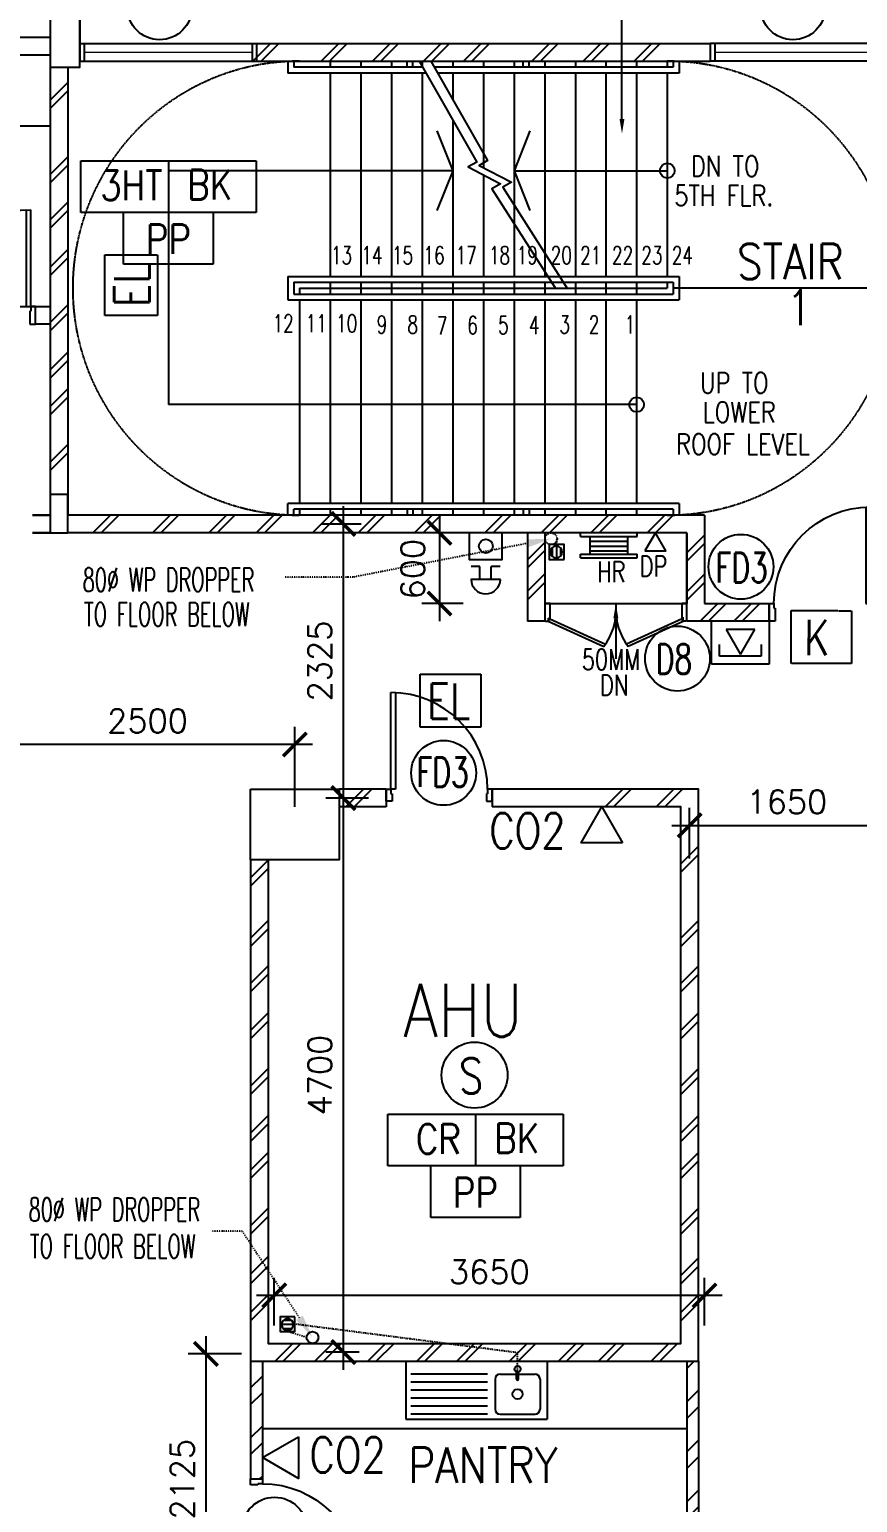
# Model space of a CAD drawing. Extents: x 2332957 to 2465864, y -1012926 to -914299.
# Drawn here: x 2358031 to 2365058, y -950487 to -937993 of the extents above; entities that cross this region are included whole.
import ezdxf
from ezdxf.enums import TextEntityAlignment as Align

# ---------------------------------------------------------------- set-up
doc = ezdxf.new("R2010")
doc.units = 0
doc.header["$LTSCALE"] = 15
doc.header["$MEASUREMENT"] = 0
doc.header["$PDMODE"] = 34
for name, pattern in [('DASHDOT', [1, 0.5, -0.25, 0, -0.25]), ('DIVIDE', [1.25, 0.5, -0.25, 0, -0.25, 0, -0.25]), ('HIDDEN', [0.375, 0.25, -0.125])]:
    doc.linetypes.add(name, pattern=pattern)
doc.layers.get('0').update_dxf_attribs({"linetype": 'CONTINUOUS'})
doc.layers.get('DEFPOINTS').update_dxf_attribs({"linetype": 'CONTINUOUS'})
for name, color, linetype in [('-EL & K', 10, 'CONTINUOUS'), ('-FF', 240, 'CONTINUOUS'), ('-SPR TEXT', 2, 'CONTINUOUS'), ('BTH-FX', 5, 'CONTINUOUS'), ('COL', 3, 'CONTINUOUS'), ('DIM', 7, 'CONTINUOUS'), ('DOOR', 5, 'CONTINUOUS'), ('DR', 7, 'CONTINUOUS'), ('DR-T', 7, 'CONTINUOUS'), ('FIT', 5, 'CONTINUOUS'), ('H', 1, 'CONTINUOUS'), ('hatch', 7, 'CONTINUOUS'), ('LEG-T', 7, 'CONTINUOUS'), ('LINE', 7, 'CONTINUOUS'), ('partition', 7, 'CONTINUOUS'), ('PIPE', 5, 'DIVIDE'), ('stair', 7, 'CONTINUOUS'), ('T25', 7, 'CONTINUOUS'), ('T50', 4, 'CONTINUOUS'), ('TEX', 2, 'CONTINUOUS'), ('WALL', 2, 'CONTINUOUS'), ('WIN', 5, 'CONTINUOUS'), ('WIN-T', 7, 'CONTINUOUS'), ('WP', 50, 'DIVIDE')]:
    doc.layers.add(name, color=color, linetype=linetype)
doc.styles.add('125', font='romans.shx', dxfattribs={"width": 0.9, "height": 225})
doc.styles.add('E', font='ROMANS.SHX', dxfattribs={"width": 0.9})
doc.styles.add('ROMANS', font='romans')
doc.styles.get("Standard").update_dxf_attribs({"font": 'ROMANS.SHX'})
doc.dimstyles.new('STANDARD$0', dxfattribs={"dimscale": 0, "dimtxt": 8, "dimasz": 6, "dimexe": 1, "dimexo": 1, "dimgap": 3, "dimtad": 1, "dimdec": 0, "dimlfac": -1, "dimrnd": 1, "dimzin": 0, "dimdsep": 46, "dimtxsty": 'Standard', "dimcen": 0, "dimclrd": 5, "dimclre": 250, "dimadec": 0, "dimazin": 0, "dimtfac": 1, "dimtdec": 4, "dimtofl": 0, "dimtmove": 0, "dimatfit": 3, "dimfxl": 1, "dimtolj": 1, "dimtzin": 0, "dimarcsym": 0})

# ---------------------------------------------------------------- blocks, each defined once
blk = doc.blocks.new('_ARCHTICK')
at = {"color": 0, "linetype": 'ByBlock', "const_width": 0.15}
blk.add_lwpolyline([(-0.5, -0.5), (0.5, 0.5)], dxfattribs=at)
blk = doc.blocks.new('*D20')
at = {"layer": 'DEFPOINTS', "color": 0, "transparency": 16777216}
for p in [(1648688, -783985), (1649092, -783985), (1648688, -787985)]:
    blk.add_point(p, dxfattribs=at)
at = {"layer": 'DIM', "color": 7, "lineweight": -2, "transparency": 16777216}
for p, q in [((1649092, -788085), (1649092, -783885)), ((1648788, -783985), (1649192, -783985)), ((1648788, -787985), (1649192, -787985))]:
    blk.add_line(p, q, dxfattribs=at)
at = {"layer": 'DIM', "color": 7, "lineweight": -2, "transparency": 16777216, "xscale": 200, "yscale": 200, "zscale": 200}
for p, rotation in [((1649092, -783985), 90), ((1649092, -787985), 270)]:
    blk.add_blockref('_ARCHTICK', p, dxfattribs=dict(at, rotation=rotation))
at = {"layer": 'DIM', "color": 7, "transparency": 16777216, "insert": (1648892, -785985), "char_height": 200, "attachment_point": 5, "rotation": 90, "style": 'ROMANS'}
blk.add_mtext('\\A1;4000', dxfattribs=at)
blk = doc.blocks.new('*D21')
at = {"layer": 'DEFPOINTS', "color": 0, "transparency": 16777216}
for p in [(1648238, -785985), (1648642, -785985), (1648238, -787910)]:
    blk.add_point(p, dxfattribs=at)
at = {"layer": 'DIM', "color": 7, "lineweight": -2, "transparency": 16777216}
for p, q in [((1648642, -788010), (1648642, -785885)), ((1648338, -785985), (1648742, -785985)), ((1648338, -787910), (1648742, -787910))]:
    blk.add_line(p, q, dxfattribs=at)
at = {"layer": 'DIM', "color": 7, "lineweight": -2, "transparency": 16777216, "xscale": 200, "yscale": 200, "zscale": 200}
for p, rotation in [((1648642, -785985), 90), ((1648642, -787910), 270)]:
    blk.add_blockref('_ARCHTICK', p, dxfattribs=dict(at, rotation=rotation))
at = {"layer": 'DIM', "color": 7, "transparency": 16777216, "insert": (1648442, -786948), "char_height": 200, "attachment_point": 5, "rotation": 90, "style": 'ROMANS'}
blk.add_mtext('\\A1;1925', dxfattribs=at)
blk = doc.blocks.new('*D22')
at = {"layer": 'DEFPOINTS', "color": 0, "transparency": 16777216}
for p in [(1648238, -784060), (1648238, -785985), (1648642, -785985)]:
    blk.add_point(p, dxfattribs=at)
at = {"layer": 'DIM', "color": 7, "lineweight": -2, "transparency": 16777216}
for p, q in [((1648642, -783960), (1648642, -786085)), ((1648338, -784060), (1648742, -784060)), ((1648338, -785985), (1648742, -785985))]:
    blk.add_line(p, q, dxfattribs=at)
at = {"layer": 'DIM', "color": 7, "lineweight": -2, "transparency": 16777216, "xscale": 200, "yscale": 200, "zscale": 200}
for p, rotation in [((1648642, -784060), 90), ((1648642, -785985), 270)]:
    blk.add_blockref('_ARCHTICK', p, dxfattribs=dict(at, rotation=rotation))
at = {"layer": 'DIM', "color": 7, "transparency": 16777216, "insert": (1648442, -785023), "char_height": 200, "attachment_point": 5, "rotation": 90, "style": 'ROMANS'}
blk.add_mtext('\\A1;1925', dxfattribs=at)
blk = doc.blocks.new('*D23')
at = {"layer": 'DEFPOINTS', "color": 0, "transparency": 16777216}
for p in [(1646776, -783641), (1646526, -783910), (1646776, -783910)]:
    blk.add_point(p, dxfattribs=at)
at = {"layer": 'DIM', "color": 7, "lineweight": -2, "transparency": 16777216}
for p, q in [((1646426, -783641), (1646876, -783641)), ((1646526, -783810), (1646526, -783541)), ((1646776, -783810), (1646776, -783541))]:
    blk.add_line(p, q, dxfattribs=at)
at = {"layer": 'DIM', "color": 7, "lineweight": -2, "transparency": 16777216, "xscale": 200, "yscale": 200, "zscale": 200, "rotation": 180}
blk.add_blockref('_ARCHTICK', (1646526, -783641), dxfattribs=at)
at = {"layer": 'DIM', "color": 7, "lineweight": -2, "transparency": 16777216, "xscale": 200, "yscale": 200, "zscale": 200}
blk.add_blockref('_ARCHTICK', (1646776, -783641), dxfattribs=at)
at = {"layer": 'DIM', "color": 7, "transparency": 16777216, "insert": (1647059, -783291), "char_height": 200, "attachment_point": 5, "style": 'ROMANS'}
blk.add_mtext('\\A1;250', dxfattribs=at)
blk = doc.blocks.new('*D185')
at = {"layer": 'DEFPOINTS', "color": 0, "linetype": 'Continuous', "transparency": 16777216}
for p in [(2357783, -944058), (2357783, -944737), (2360283, -944737)]:
    blk.add_point(p, dxfattribs=at)
at = {"layer": 'DIM', "color": 7, "linetype": 'Continuous', "lineweight": -2, "transparency": 16777216}
for p, q in [((2357783, -944587), (2357783, -943908)), ((2360283, -944587), (2360283, -943908)), ((2360433, -944058), (2357633, -944058))]:
    blk.add_line(p, q, dxfattribs=at)
at = {"layer": 'DIM', "color": 7, "linetype": 'Continuous', "lineweight": -2, "transparency": 16777216, "xscale": 200, "yscale": 200, "zscale": 200, "rotation": 180}
blk.add_blockref('_ARCHTICK', (2357783, -944058), dxfattribs=at)
at = {"layer": 'DIM', "color": 7, "linetype": 'Continuous', "lineweight": -2, "transparency": 16777216, "xscale": 200, "yscale": 200, "zscale": 200}
blk.add_blockref('_ARCHTICK', (2360283, -944058), dxfattribs=at)
at = {"layer": 'DIM', "color": 7, "linetype": 'Continuous', "transparency": 16777216, "insert": (2359033, -943858), "char_height": 200, "attachment_point": 5, "style": 'ROMANS'}
blk.add_mtext('\\A1;2500', dxfattribs=at)
blk = doc.blocks.new('DR-900-B')
at = {"layer": 'DR'}
for p, q in [((0, 900), (-150, 900)), ((-150, 900), (-150, 860)), ((0, 850), (0, 900)), ((-150, 860), (-110, 860)), ((-110, 860), (-110, 850)), ((-110, 850), (0, 850)), ((-150, 40), (-970, 40)), ((-969, 80), (-150, 80)), ((-150, 80), (-150, 40)), ((-150, 40), (-110, 40)), ((-150, 0), (-150, 40)), ((0, 0), (-150, 0)), ((-110, 50), (0, 50)), ((-110, 40), (-110, 50)), ((0, 50), (0, 0))]:
    blk.add_line(p, q, dxfattribs=at)
blk.add_arc((-150, 40), 820, 90, 180, dxfattribs=at)
blk = doc.blocks.new('*D316')
at = {"layer": 'DEFPOINTS', "color": 0, "linetype": 'Continuous', "transparency": 16777216}
for p in [(2361861, -942262), (2361511, -942862), (2361861, -942862)]:
    blk.add_point(p, dxfattribs=at)
at = {"layer": 'hatch', "color": 7, "linetype": 'Continuous', "lineweight": -2, "transparency": 16777216}
for p, q in [((2361511, -942112), (2361511, -943012)), ((2361711, -942262), (2361361, -942262)), ((2361711, -942862), (2361361, -942862))]:
    blk.add_line(p, q, dxfattribs=at)
at = {"layer": 'hatch', "color": 7, "linetype": 'Continuous', "lineweight": -2, "transparency": 16777216, "xscale": 200, "yscale": 200, "zscale": 200}
for p, rotation in [((2361511, -942262), 90), ((2361511, -942862), 270)]:
    blk.add_blockref('_ARCHTICK', p, dxfattribs=dict(at, rotation=rotation))
at = {"layer": 'hatch', "color": 7, "linetype": 'Continuous', "transparency": 16777216, "insert": (2361284, -942571), "char_height": 200, "attachment_point": 5, "rotation": 90, "style": 'ROMANS'}
blk.add_mtext('\\A1;600', dxfattribs=at)
blk = doc.blocks.new('d900-1b1')
at = {"layer": 'DR'}
for p, q in [((40, 100), (40, 920)), ((80, 919), (80, 100)), ((0, 0), (0, 100)), ((0, 100), (40, 100)), ((50, 0), (0, 0)), ((80, 100), (40, 100)), ((40, 100), (40, 60)), ((40, 60), (50, 60)), ((50, 60), (50, 0)), ((860, 60), (850, 60)), ((850, 60), (850, 0)), ((850, 0), (900, 0)), ((860, 100), (860, 60)), ((900, 100), (860, 100)), ((900, 0), (900, 100))]:
    blk.add_line(p, q, dxfattribs=at)
blk.add_arc((40, 100), 820, 0, 90, dxfattribs=at)
blk = doc.blocks.new('SINK-SGL')
at = {"layer": 'BTH-FX', "color": 7}
for p, q in [((0, 493), (0, 0)), ((695, 382), (42, 382)), ((801, 382), (940, 382)), ((940, 340), (940, 401)), ((957, 340), (957, 401)), ((957, 382), (1097, 382)), ((1200, 493), (1200, 0)), ((695, 314), (42, 314)), ((758, 340), (758, 85)), ((1140, 340), (1140, 85)), ((695, 246), (42, 246)), ((695, 178), (42, 178)), ((0, 0), (1200, 0)), ((695, 110), (42, 110)), ((695, 42), (42, 42)), ((801, 42), (1097, 42))]:
    blk.add_line(p, q, dxfattribs=at)
for centre, radius in [((949, 425), 25.5), ((949, 213), 42.5)]:
    blk.add_circle(centre, radius, dxfattribs=at)
for centre, radius, start, end in [((801, 340), 42.5, 90, 180), ((1097, 340), 42.5, 0, 90), ((949, 340), 8.5, 180, 0), ((801, 85), 42.5, 180, 270), ((1097, 85), 42.5, 270, 0)]:
    blk.add_arc(centre, radius, start, end, dxfattribs=at)
blk = doc.blocks.new('*D199')
at = {"layer": 'DEFPOINTS', "color": 0, "linetype": 'Continuous', "transparency": 16777216}
for p in [(2365283, -944744), (2363633, -945175), (2365283, -945174)]:
    blk.add_point(p, dxfattribs=at)
at = {"layer": 'DIM', "color": 7, "linetype": 'Continuous', "lineweight": -2, "transparency": 16777216}
for p, q in [((2363633, -945025), (2363633, -944594)), ((2365283, -945024), (2365283, -944594)), ((2363483, -944744), (2365433, -944744))]:
    blk.add_line(p, q, dxfattribs=at)
at = {"layer": 'DIM', "color": 7, "linetype": 'Continuous', "lineweight": -2, "transparency": 16777216, "xscale": 200, "yscale": 200, "zscale": 200, "rotation": 180}
blk.add_blockref('_ARCHTICK', (2363633, -944744), dxfattribs=at)
at = {"layer": 'DIM', "color": 7, "linetype": 'Continuous', "lineweight": -2, "transparency": 16777216, "xscale": 200, "yscale": 200, "zscale": 200}
blk.add_blockref('_ARCHTICK', (2365283, -944744), dxfattribs=at)
at = {"layer": 'DIM', "color": 7, "linetype": 'Continuous', "transparency": 16777216, "insert": (2364458, -944544), "char_height": 200, "attachment_point": 5, "style": 'ROMANS'}
blk.add_mtext('\\A1;1650', dxfattribs=at)
blk = doc.blocks.new('*D200')
at = {"layer": 'DEFPOINTS', "color": 0, "linetype": 'Continuous', "transparency": 16777216}
for p in [(2360695, -944512), (2361058, -944512), (2360978, -949212)]:
    blk.add_point(p, dxfattribs=at)
at = {"layer": 'DIM', "color": 7, "linetype": 'Continuous', "lineweight": -2, "transparency": 16777216}
for p, q in [((2360695, -949362), (2360695, -944362)), ((2360908, -944512), (2360545, -944512)), ((2360828, -949212), (2360545, -949212))]:
    blk.add_line(p, q, dxfattribs=at)
at = {"layer": 'DIM', "color": 7, "linetype": 'Continuous', "lineweight": -2, "transparency": 16777216, "xscale": 200, "yscale": 200, "zscale": 200}
for p, rotation in [((2360695, -944512), 90), ((2360695, -949212), 270)]:
    blk.add_blockref('_ARCHTICK', p, dxfattribs=dict(at, rotation=rotation))
at = {"layer": 'DIM', "color": 7, "linetype": 'Continuous', "transparency": 16777216, "insert": (2360495, -946862), "char_height": 200, "attachment_point": 5, "rotation": 90, "style": 'ROMANS'}
blk.add_mtext('\\A1;4700', dxfattribs=at)
blk = doc.blocks.new('*D201')
at = {"layer": 'DEFPOINTS', "color": 0, "linetype": 'Continuous', "transparency": 16777216}
for p in [(2360108, -948731), (2360108, -949137), (2363758, -949137)]:
    blk.add_point(p, dxfattribs=at)
at = {"layer": 'DIM', "color": 7, "linetype": 'Continuous', "lineweight": -2, "transparency": 16777216}
for p, q in [((2360108, -948987), (2360108, -948581)), ((2363758, -948987), (2363758, -948581)), ((2363908, -948731), (2359958, -948731))]:
    blk.add_line(p, q, dxfattribs=at)
at = {"layer": 'DIM', "color": 7, "linetype": 'Continuous', "lineweight": -2, "transparency": 16777216, "xscale": 200, "yscale": 200, "zscale": 200, "rotation": 180}
blk.add_blockref('_ARCHTICK', (2360108, -948731), dxfattribs=at)
at = {"layer": 'DIM', "color": 7, "linetype": 'Continuous', "lineweight": -2, "transparency": 16777216, "xscale": 200, "yscale": 200, "zscale": 200}
blk.add_blockref('_ARCHTICK', (2363758, -948731), dxfattribs=at)
at = {"layer": 'DIM', "color": 7, "linetype": 'Continuous', "transparency": 16777216, "insert": (2361933, -948531), "char_height": 200, "attachment_point": 5, "style": 'ROMANS'}
blk.add_mtext('\\A1;3650', dxfattribs=at)
blk = doc.blocks.new('*D202')
at = {"layer": 'DEFPOINTS', "color": 0, "linetype": 'Continuous', "transparency": 16777216}
for p in [(2360355, -942187), (2360695, -942187), (2360908, -944512)]:
    blk.add_point(p, dxfattribs=at)
at = {"layer": 'DIM', "color": 7, "linetype": 'Continuous', "lineweight": -2, "transparency": 16777216}
for p, q in [((2360695, -944662), (2360695, -942037)), ((2360505, -942187), (2360845, -942187)), ((2360758, -944512), (2360545, -944512))]:
    blk.add_line(p, q, dxfattribs=at)
at = {"layer": 'DIM', "color": 7, "linetype": 'Continuous', "lineweight": -2, "transparency": 16777216, "xscale": 200, "yscale": 200, "zscale": 200}
for p, rotation in [((2360695, -942187), 90), ((2360695, -944512), 270)]:
    blk.add_blockref('_ARCHTICK', p, dxfattribs=dict(at, rotation=rotation))
at = {"layer": 'DIM', "color": 7, "linetype": 'Continuous', "transparency": 16777216, "insert": (2360495, -943350), "char_height": 200, "attachment_point": 5, "rotation": 90, "style": 'ROMANS'}
blk.add_mtext('\\A1;2325', dxfattribs=at)
blk = doc.blocks.new('*D203')
at = {"layer": 'DEFPOINTS', "color": 0, "linetype": 'Continuous', "transparency": 16777216}
for p in [(2359979, -949227), (2359528, -951352), (2360025, -951352)]:
    blk.add_point(p, dxfattribs=at)
at = {"layer": 'DIM', "color": 7, "linetype": 'Continuous', "lineweight": -2, "transparency": 16777216}
for p, q in [((2359528, -949077), (2359528, -951502)), ((2359829, -949227), (2359378, -949227)), ((2359875, -951352), (2359378, -951352))]:
    blk.add_line(p, q, dxfattribs=at)
at = {"layer": 'DIM', "color": 7, "linetype": 'Continuous', "lineweight": -2, "transparency": 16777216, "xscale": 200, "yscale": 200, "zscale": 200}
for p, rotation in [((2359528, -949227), 90), ((2359528, -951352), 270)]:
    blk.add_blockref('_ARCHTICK', p, dxfattribs=dict(at, rotation=rotation))
at = {"layer": 'DIM', "color": 7, "linetype": 'Continuous', "transparency": 16777216, "insert": (2359328, -950290), "char_height": 200, "attachment_point": 5, "rotation": 90, "style": 'ROMANS'}
blk.add_mtext('\\A1;2125', dxfattribs=at)
blk = doc.blocks.new('100FT')
at = {"layer": 'PIPE', "linetype": 'Continuous'}
blk.add_circle((0, 0), 50, dxfattribs=at)
at = {"layer": 'WP', "linetype": 'Continuous'}
for p, q in [((-37, 34), (37, 34)), ((-50, -3), (50, -3)), ((-34, -37), (34, -37))]:
    blk.add_line(p, q, dxfattribs=at)
blk = doc.blocks.new('A$C7CE3714C')
at = {"layer": 'FIT'}
blk.add_lwpolyline([(0, 0), (126, 0), (126, 126), (0, 126)], close=True, dxfattribs=at)
at = {"layer": 'FIT', "xscale": -1}
blk.add_blockref('100FT', (63, 66), dxfattribs=at)
blk = doc.blocks.new('SMOKE DETECTOR')
at = {"layer": '-FF'}
blk.add_circle((0, 0), 280, dxfattribs=at)
at = {"layer": '-FF', "color": 3, "style": 'E', "width": 0.8}
blk.add_text('S', height=300, dxfattribs=at).set_placement((-132, -156))
blk = doc.blocks.new('AMSTR2-E')
at = {"layer": 'hatch', "color": 1}
for p, q in [((1643.1, -150), (1793.1, 0)), ((1714.8, -150), (1864.8, 0)), ((2223.5, -150), (2373.5, 0)), ((2295.1, -150), (2445.1, 0)), ((2657.5, -150), (2807.5, 0)), ((2729.1, -150), (2879.1, 0)), ((3090.4, -150), (3240.4, 0)), ((3162, -150), (3312, 0)), ((3431.1, -150), (3581.1, 0)), ((3502.8, -150), (3652.8, 0)), ((4011.5, -150), (4161.5, 0)), ((4083.1, -150), (4233.1, 0)), ((4445.5, -150), (4595.5, 0)), ((4517.1, -150), (4667.1, 0)), ((4878.4, -150), (5028.4, 0)), ((4950, -150), (5100, 0))]:
    blk.add_line(p, q, dxfattribs=at)
at = {"layer": 'stair', "color": 193}
for p, q in [((1940, -150), (1940, -250)), ((1990, -150), (1990, -200)), ((3082.6, -200), (1990, -200)), ((2951.7, -200), (2951.7, -150)), ((3001.7, -200), (3001.7, -150)), ((5210, -200), (3183.1, -200)), ((3938.3, -200), (3938.3, -150)), ((3988.3, -200), (3988.3, -150)), ((5210, -150), (5210, -200)), ((5260, -150), (5260, -250)), ((3111.1, -250), (1940, -250)), ((5260, -250), (3211.7, -250)), ((1940, -1975), (5260, -1975)), ((1940, -1975), (1940, -2175)), ((5260, -1975), (5260, -2175)), ((1990, -2025), (5210, -2025)), ((1990, -2025), (1990, -2125)), ((3864.3, -2025), (3862.2, -2025)), ((5210, -2025), (5210, -2125)), ((1940, -2175), (5260, -2175)), ((1990, -2125), (5210, -2125)), ((1940, -4000), (1940, -3900)), ((5260, -3900), (1940, -3900)), ((1990, -4000), (1990, -3950)), ((5210, -3950), (1990, -3950)), ((2951.7, -3950), (2951.7, -4000)), ((3001.7, -3950), (3001.7, -4000)), ((3938.3, -3950), (3938.3, -4000)), ((3988.3, -3950), (3988.3, -4000)), ((5210, -3950), (5210, -4000)), ((5260, -3900), (5260, -4000))]:
    blk.add_line(p, q, dxfattribs=at)
at = {"layer": 'stair'}
for p, q in [((2300, -150), (2300, -200)), ((2560, -150), (2560, -200)), ((2820, -150), (2820, -200)), ((3080, -150), (3080, -200)), ((3340, -150), (3340, -200)), ((3600, -150), (3600, -200)), ((3860, -150), (3860, -200)), ((4120, -150), (4120, -200)), ((4380, -150), (4380, -200)), ((4640, -150), (4640, -200)), ((4900, -150), (4900, -200)), ((5160, -150), (5160, -200)), ((2300, -250), (2300, -1975)), ((2560, -250), (2560, -1975)), ((2820, -250), (2820, -1975)), ((3080, -250), (3080, -1975)), ((3340, -250), (3340, -474.5)), ((3600, -250), (3600, -1052.3)), ((3860, -250), (3860, -1975)), ((4120, -250), (4120, -1975)), ((4380, -250), (4380, -1975)), ((4640, -250), (4640, -1975)), ((4900, -250), (4900, -1975)), ((5160, -250), (5160, -1975)), ((3340, -650.4), (3340, -1975)), ((3340, -1078.4), (927.4, -1078.4)), ((927.4, -1078.4), (927.4, -3062.5)), ((3600, -1114.3), (3600, -1637.4)), ((3860, -1078.4), (5160, -1078.4)), ((3600, -1637.4), (3600, -1975)), ((2040, -2075), (3839.3, -2075)), ((2040, -2075), (5160, -2075)), ((2040, -2075), (2040, -2125)), ((2300, -2025), (2300, -2075)), ((2300, -2025), (2300, -2075)), ((2300, -2075), (2300, -2125)), ((2560, -2025), (2560, -2075)), ((2560, -2025), (2560, -2075)), ((2560, -2075), (2560, -2125)), ((2820, -2025), (2820, -2075)), ((2820, -2025), (2820, -2075)), ((2820, -2075), (2820, -2125)), ((3080, -2025), (3080, -2075)), ((3080, -2025), (3080, -2075)), ((3080, -2075), (3080, -2125)), ((3340, -2025), (3340, -2075)), ((3340, -2025), (3340, -2075)), ((3340, -2075), (3340, -2125)), ((3600, -2025), (3600, -2070.6)), ((3600, -2025), (3600, -2075)), ((3600, -2075), (3600, -2125)), ((3860, -2025), (3860, -2125)), ((4120, -2025), (4120, -2075)), ((4120, -2075), (4120, -2125)), ((4120, -2075), (4120, -2125)), ((4380, -2025), (4380, -2075)), ((4380, -2075), (4380, -2125)), ((4380, -2075), (4380, -2125)), ((4640, -2025), (4640, -2075)), ((4640, -2075), (4640, -2125)), ((4900, -2025), (4900, -2075)), ((4900, -2075), (4900, -2125)), ((5160, -2025), (5160, -2075)), ((2040, -2175), (2040, -3900)), ((2300, -2175), (2300, -3900)), ((2560, -2175), (2560, -3900)), ((2820, -2175), (2820, -3900)), ((3080, -2175), (3080, -3900)), ((3340, -2175), (3340, -3900)), ((3600, -2175), (3600, -3900)), ((3860, -2175), (3860, -3900)), ((4120, -2175), (4120, -3900)), ((4380, -2175), (4380, -3900)), ((4640, -2175), (4640, -3900)), ((4900, -2175), (4900, -3900)), ((4900, -3062.5), (927.4, -3062.5)), ((2040, -3950), (2040, -4000)), ((2300, -3950), (2300, -4000)), ((2560, -3950), (2560, -4000)), ((2820, -3950), (2820, -4000)), ((3080, -3950), (3080, -4000)), ((3340, -3950), (3340, -4000)), ((3600, -3950), (3600, -4000)), ((3860, -3950), (3860, -4000)), ((4120, -3950), (4120, -4000)), ((4380, -3950), (4380, -4000)), ((4640, -3950), (4640, -4000)), ((4900, -3950), (4900, -4000))]:
    blk.add_line(p, q, dxfattribs=at)
at = {"layer": 'stair', "color": 5, "linetype": 'HIDDEN'}
for p, q in [((7125, -150), (8812.7, -150)), ((9398, -2075), (5210, -2075)), ((7125, -4000), (8812.7, -4000))]:
    blk.add_line(p, q, dxfattribs=at)
at = {"layer": 'stair'}
for points in [[(3054, -150), (3542.9, -1005.3), (3470.6, -1046.6), (3744.1, -1189.7), (3671.9, -1231), (4214, -2079.3)], [(3154.5, -150), (3635.7, -991.9), (3563.5, -1033.2), (3837, -1176.3), (3764.8, -1217.6), (4314.5, -2079.3)]]:
    blk.add_lwpolyline(points, dxfattribs=at)
at = {"layer": 'stair', "color": 4, "linetype": 'Continuous'}
for points in [[(3205.2, -741.4), (3340, -1078.4), (3205.2, -1415.5)], [(3994.8, -741.4), (3860, -1078.4), (3994.8, -1415.5)]]:
    blk.add_lwpolyline(points, dxfattribs=at)
at = {"layer": 'stair', "color": 2, "linetype": 'Continuous'}
for centre in [(5160, -1078.4), (4900, -3062.5)]:
    blk.add_circle(centre, 62.5, dxfattribs=at)
at = {"layer": 'stair', "color": 1, "linetype": 'HIDDEN'}
for centre, start, end in [((2040, -2075), 90, 270), ((5160, -2075), 270, 90)]:
    blk.add_arc(centre, 1925, start, end, dxfattribs=at)
at = {"layer": 'WALL'}
for p, q in [((1675, 0), (1675, -150)), ((1675, 0), (5525, 0)), ((5525, 0), (5525, -150)), ((7025, -150), (7025, 0)), ((7125, 0), (7025, 0)), ((1675, -150), (5525, -150)), ((7125, -150), (7025, -150))]:
    blk.add_line(p, q, dxfattribs=at)
at = {"layer": 'WIN'}
for p, q in [((175, 0), (1675, 0)), ((1637, 0), (1637, -150)), ((7025, 0), (5525, 0)), ((213, 0), (213, -150)), ((5563, 0), (5563, -150)), ((6987, 0), (6987, -150)), ((175, -150), (1675, -150)), ((7025, -150), (5525, -150))]:
    blk.add_line(p, q, dxfattribs=at)
at = {"layer": 'WIN', "const_width": 10, "flags": 128}
for points in [[(213, -75), (1637, -75)], [(6987, -75), (5563, -75)]]:
    blk.add_lwpolyline(points, dxfattribs=at)
at = {"color": 2, "style": 'ROMANS', "width": 0.85}
for s, p in [('STAIR', (5751, -1998.7)), ('1', (6170.8, -2389.9))]:
    blk.add_text(s, height=300, dxfattribs=at).set_placement(p)
at = {"layer": 'stair', "color": 7, "linetype": 'Continuous', "style": 'ROMANS', "width": 0.7}
for s, p in [('13', (2305.7, -1870.8)), ('14', (2564.5, -1870.8)), ('15', (2823.7, -1870.8)), ('16', (3091.2, -1870.8)), ('17', (3363.8, -1870.8)), ('18', (3646.4, -1870.8)), ('19', (3882.4, -1870.8)), ('20', (4170.7, -1870.8)), ('21', (4420.5, -1870.8)), ('22', (4690.7, -1870.8)), ('23', (4939.7, -1870.8)), ('24', (5198.7, -1870.8)), ('12', (1810.6, -2448.5)), ('11', (2091.6, -2448.5)), ('10', (2349.7, -2448.5)), ('9', (2693.6, -2458.5)), ('8', (2955, -2458.5)), ('7', (3204.5, -2469)), ('6', (3463.1, -2463.7)), ('5', (3724.5, -2463.7)), ('4', (3985.9, -2463.7)), ('3', (4244.5, -2458.5)), ('2', (4494, -2458.5)), ('1', (4798.6, -2459))]:
    blk.add_text(s, height=150, dxfattribs=at).set_placement(p)
at = {"layer": 'DIM', "color": 1}
dim = blk.add_linear_dim(base=(7275, 268.9), p1=(7025, 0), p2=(7275, 0), dimstyle='STANDARD$0', override={"dimscale": 100, "dimtxt": 2, "dimasz": 2, "dimgap": 1, "dimtxsty": 'ROMANS', "dimblk": 'ARCHTICK', "dimdle": 1, "dimclrd": 7, "dimclre": 7, "dimclrt": 7, "dimtdec": 0, "dimtmove": 2}, dxfattribs=at)
dim.commit()
dim.dimension.update_dxf_attribs({"geometry": '*D23', "text_midpoint": (7558.5, 618.9), "dimtype": 128, "insert": (-1639500.9, 783910.4)})
at = {"layer": 'DIM'}
for p1, p2, distance, picture, middle in [((9187, -4075), (9187, -75), -403.9, '*D20', (9390.9, -2075)), ((8736.9, -150), (8736.9, -2075), 403.9, '*D22', (8940.7, -1112.5)), ((8736.9, -4000), (8736.9, -2075), -403.9, '*D21', (8940.7, -3037.5))]:
    dim = blk.add_aligned_dim(p1=p1, p2=p2, distance=distance, dimstyle='STANDARD$0', override={"dimscale": 100, "dimtxt": 2, "dimasz": 2, "dimgap": 1, "dimtxsty": 'ROMANS', "dimblk": 'ARCHTICK', "dimdle": 1, "dimclrd": 7, "dimclre": 7, "dimclrt": 7, "dimtdec": 0, "dimtmove": 2}, dxfattribs=at)
    dim.commit()
    dim.dimension.update_dxf_attribs({"geometry": picture, "text_midpoint": middle, "insert": (-1639500.9, 783910.4)})

msp = doc.modelspace()

# ---------------------------------------------------------------- hatches: boundary and pattern name
at = {"layer": 'hatch'}
h = msp.add_hatch(dxfattribs=at)
h.set_pattern_fill('ANSI32', color=0, scale=800, style=0)
h.set_pattern_definition([(45, (-351433.4, -154313.4), (-212.132034, 212.132034), []), (45, (-351292, -154313.4), (-212.132034, 212.132034), [])])
h.paths.add_polyline_path([(2363707.9, -949287.5), (2363607.9, -949287.5), (2363607.9, -950737.5), (2363707.9, -950737.5)])
h.paths.add_polyline_path([(2363607.9, -951287.5), (2360282.9, -951287.5), (2360282.9, -951387.5), (2363707.9, -951387.5), (2363707.9, -950737.5), (2363607.9, -950737.5)])
h.paths.add_polyline_path([(2360282.9, -951287.5), (2360007.9, -951287.5), (2360007.9, -951187.5), (2359907.9, -951187.5), (2359907.9, -951387.5), (2360282.9, -951387.5)])
h.paths.add_polyline_path([(2360007.9, -949287.5), (2359907.9, -949287.5), (2359907.9, -950287.5), (2360007.9, -950287.5)])

# ---------------------------------------------------------------- linework, layer by layer
at = {"layer": '-EL & K', "color": 0, "linetype": 'HIDDEN'}
for points in [[(2358671.8, -940418.7), (2358671.8, -939904.8), (2359118.9, -939904.8), (2359118.9, -940418.7)], [(2361347.4, -943462.6), (2361861.3, -943462.6), (2361861.3, -943909.7), (2361347.4, -943909.7)]]:
    msp.add_lwpolyline(points, close=True, dxfattribs=at)
at = {"layer": '-EL & K', "color": 0, "linetype": 'HIDDEN', "elevation": -2.3}
msp.add_lwpolyline([(2364493.3, -942922.4), (2365007.2, -942922.9), (2365006.8, -943370), (2364492.9, -943369.5)], close=True, dxfattribs=at)
msp.add_lwpolyline([(2364493.3, -942922.4), (2365007.2, -942922.9), (2365006.8, -943370), (2364492.9, -943369.5)], close=True, dxfattribs=at)
at = {"layer": '-FF', "color": 0}
for p, q in [((2361851.9, -942547.4), (2361777.8, -942547.4)), ((2361851.9, -942659.1), (2361851.9, -942547.4)), ((2362024.8, -942547.4), (2361947.7, -942547.4)), ((2361947.7, -942659.1), (2361947.7, -942547.4)), ((2362027.1, -942659.1), (2361777.6, -942659.1))]:
    msp.add_line(p, q, dxfattribs=at)
at = {"layer": '-FF', "color": 0, "ltscale": 10}
for p, q in [((2363817.9, -943377.8), (2363817.9, -943012.5)), ((2364307.9, -943012.5), (2364307.9, -943377.8)), ((2363941.6, -943082.3), (2364063.8, -943293.9)), ((2364185.9, -943082.3), (2363941.6, -943082.3)), ((2364063.8, -943293.9), (2364185.9, -943082.3)), ((2363887.1, -943308), (2363887.1, -943209.3)), ((2364240.4, -943308), (2363887.1, -943308)), ((2364240.4, -943209.3), (2364240.4, -943308)), ((2364307.9, -943377.8), (2363817.9, -943377.8))]:
    msp.add_line(p, q, dxfattribs=at)
at = {"layer": '-FF', "color": 0}
for points in [[(2361762.4, -942262.5), (2361762.4, -942487.4), (2362042.3, -942487.4), (2362042.3, -942262.5)], [(2363063.9, -944893), (2362711, -944893), (2362887.5, -944587.5)], [(2360313.5, -949929.4), (2360313.5, -950282.2), (2360007.9, -950105.8)]]:
    msp.add_lwpolyline(points, close=True, dxfattribs=at)
msp.add_circle((2361904, -942375.5), 58.7, dxfattribs=at)
msp.add_arc((2361902.4, -942655), 124.8, 181.85513, 358.14487, dxfattribs=at)
at = {"layer": '-SPR TEXT', "color": 0, "linetype": 'Continuous'}
msp.add_circle((2360432.9, -949087.5), 50, dxfattribs=at)
at = {"layer": 'COL', "color": 0}
msp.add_lwpolyline([(2358207.9, -938312.5), (2358457.9, -938312.5), (2358457.9, -937812.5), (2358207.9, -937812.5), (2358207.9, -938312.5)], dxfattribs=at)
for points in [[(2358207.9, -942262.5), (2358357.9, -942262.5), (2358357.9, -941937.5), (2358207.9, -941937.5)], [(2359907.9, -944437.5), (2360657.9, -944437.5), (2360657.9, -945037.5), (2359907.9, -945037.5)]]:
    msp.add_lwpolyline(points, close=True, dxfattribs=at)
at = {"layer": 'DIM', "color": 0}
for p, q in [((2362708.1, -942294.5), (2362708.1, -942262.5)), ((2362788.1, -942442.8), (2362788.1, -942294.5)), ((2363108.1, -942442.8), (2363108.1, -942294.5)), ((2363188.1, -942294.5), (2363188.1, -942262.5)), ((2362708.1, -942474.8), (2362708.1, -942442.8)), ((2363188.1, -942474.8), (2363188.1, -942442.8))]:
    msp.add_line(p, q, dxfattribs=at)
at = {"layer": 'DOOR', "color": 0}
for p, q in [((2362448.1, -942862.5), (2362410.1, -942862.5)), ((2362448.1, -942862.5), (2362410.1, -942862.5)), ((2362448.1, -942987.5), (2362448.1, -942862.5)), ((2362448.1, -942987.5), (2362448.1, -942862.5)), ((2363569.9, -942987.5), (2363569.9, -942862.5)), ((2363607.9, -942862.5), (2363569.9, -942862.5)), ((2362410.1, -943012.5), (2362435.1, -943012.5)), ((2362410.1, -943012.5), (2362435.1, -943012.5)), ((2362432.9, -943012.5), (2362903.9, -943225.8)), ((2362435.1, -943012.5), (2362435.1, -942987.5)), ((2362435.1, -942987.5), (2362448.1, -942987.5)), ((2362435.1, -943012.5), (2362435.1, -942987.5)), ((2362435.1, -942987.5), (2362448.1, -942987.5)), ((2362449, -942991.7), (2362435.1, -943012.5)), ((2362449, -942991.7), (2362435.1, -943012.5)), ((2362446.8, -942991.7), (2362918.8, -943205.7)), ((2363569.1, -942991.7), (2363097.1, -943205.7)), ((2363582.9, -943012.5), (2363112, -943225.8)), ((2363564.7, -942991.7), (2363578.5, -943012.5)), ((2363578.5, -942987.5), (2363565.5, -942987.5)), ((2363569.1, -942991.7), (2363582.9, -943012.5)), ((2363582.9, -942987.5), (2363569.9, -942987.5)), ((2363578.5, -943012.5), (2363578.5, -942987.5)), ((2363603.5, -943012.5), (2363578.5, -943012.5))]:
    msp.add_line(p, q, dxfattribs=at)
for centre, start, end in [((2362510.5, -942918.8), 322.03455, 2.4491), ((2363505.3, -942918.8), 177.5509, 217.96545)]:
    msp.add_arc(centre, 499, start, end, dxfattribs=at)
at = {"layer": 'DR-T', "color": 0, "linetype": 'Continuous'}
for centre in [(2364068, -942550.4), (2363529.6, -943329.2), (2361545.2, -944298.9), (2360111, -950717.2)]:
    msp.add_circle(centre, 275, dxfattribs=at)
at = {"layer": 'H', "color": 0}
for p, q in [((2358207.9, -938593.8), (2358357.9, -938443.8)), ((2358207.9, -938664.5), (2358357.9, -938514.5)), ((2358207.9, -939224), (2358357.9, -939074)), ((2358207.9, -939294.7), (2358357.9, -939144.7)), ((2358207.9, -939608.2), (2358357.9, -939458.2)), ((2358207.9, -939678.9), (2358357.9, -939528.9)), ((2358207.9, -940008.2), (2358357.9, -939858.2)), ((2358207.9, -940078.9), (2358357.9, -939928.9)), ((2358207.9, -940478.9), (2358357.9, -940328.9)), ((2358207.9, -940549.6), (2358357.9, -940399.6)), ((2358207.9, -940878.9), (2358357.9, -940728.9)), ((2358207.9, -940949.6), (2358357.9, -940799.6)), ((2358207.9, -941192.4), (2358357.9, -941042.4)), ((2358207.9, -941263.1), (2358357.9, -941113.1)), ((2358207.9, -941663.1), (2358357.9, -941513.1)), ((2358207.9, -941733.8), (2358357.9, -941583.8)), ((2362407.9, -942340.6), (2362257.9, -942490.6)), ((2362407.9, -942410.5), (2362257.9, -942560.5)), ((2363557.9, -945070.3), (2363707.9, -944920.3)), ((2359907.9, -945188.1), (2360057.9, -945038.1)), ((2363557.9, -945141), (2363707.9, -944991)), ((2359907.9, -945258.8), (2360057.9, -945108.8)), ((2359907.9, -945700.4), (2360057.9, -945550.4)), ((2363557.9, -945700.4), (2363707.9, -945550.4)), ((2359907.9, -945771.1), (2360057.9, -945621.1)), ((2363557.9, -945771.1), (2363707.9, -945621.1)), ((2359907.9, -946084.7), (2360057.9, -945934.7)), ((2363557.9, -946084.7), (2363707.9, -945934.7)), ((2359907.9, -946155.4), (2360057.9, -946005.4)), ((2363557.9, -946155.4), (2363707.9, -946005.4)), ((2359907.9, -946484.7), (2360057.9, -946334.7)), ((2359907.9, -946555.4), (2360057.9, -946405.4)), ((2363557.9, -946484.7), (2363707.9, -946334.7)), ((2363557.9, -946555.4), (2363707.9, -946405.4)), ((2359907.9, -946955.4), (2360057.9, -946805.4)), ((2363557.9, -946955.4), (2363707.9, -946805.4)), ((2359907.9, -947026.1), (2360057.9, -946876.1)), ((2363557.9, -947026.1), (2363707.9, -946876.1)), ((2359907.9, -947355.4), (2360057.9, -947205.4)), ((2359907.9, -947426.1), (2360057.9, -947276.1)), ((2363557.9, -947355.4), (2363707.9, -947205.4)), ((2363557.9, -947426.1), (2363707.9, -947276.1)), ((2359907.9, -947668.8), (2360057.9, -947518.8)), ((2363557.9, -947668.8), (2363707.9, -947518.8)), ((2359907.9, -947739.5), (2360057.9, -947589.5)), ((2363557.9, -947739.5), (2363707.9, -947589.5)), ((2359907.9, -948139.5), (2360057.9, -947989.5)), ((2359907.9, -948210.2), (2360057.9, -948060.2)), ((2363557.9, -948139.5), (2363707.9, -947989.5)), ((2363557.9, -948210.2), (2363707.9, -948060.2)), ((2359907.9, -948551.3), (2360057.9, -948401.3)), ((2363557.9, -948562.2), (2363707.9, -948412.2)), ((2359907.9, -948632.9), (2360057.9, -948482.9)), ((2363557.9, -948632.9), (2363707.9, -948482.9)), ((2359907.9, -948875.7), (2360057.9, -948725.7)), ((2359907.9, -948946.4), (2360057.9, -948796.4)), ((2363557.9, -948875.7), (2363707.9, -948725.7)), ((2363557.9, -948946.4), (2363707.9, -948796.4))]:
    msp.add_line(p, q, dxfattribs=at)
at = {"layer": 'hatch', "color": 0}
for p, q in [((2358568.3, -942262.5), (2358718.3, -942112.5)), ((2358640, -942262.5), (2358790, -942112.5)), ((2359075.2, -942262.5), (2359225.2, -942112.5)), ((2359146.8, -942262.5), (2359296.8, -942112.5)), ((2359553.1, -942262.5), (2359703.1, -942112.5)), ((2359624.7, -942262.5), (2359774.7, -942112.5)), ((2359953.6, -942262.5), (2360103.6, -942112.5)), ((2360025.3, -942262.5), (2360175.3, -942112.5)), ((2360431.5, -942262.5), (2360581.5, -942112.5)), ((2360503.1, -942262.5), (2360653.1, -942112.5)), ((2360821.3, -942262.5), (2360971.3, -942112.5)), ((2360892.9, -942262.5), (2361042.9, -942112.5)), ((2361299.1, -942262.5), (2361449.1, -942112.5)), ((2361370.8, -942262.5), (2361520.8, -942112.5)), ((2361894, -942262.5), (2362044, -942112.5)), ((2361965.6, -942262.5), (2362115.6, -942112.5)), ((2362371.9, -942262.5), (2362521.9, -942112.5)), ((2362443.5, -942262.5), (2362593.5, -942112.5)), ((2362793.4, -942262.5), (2362943.4, -942112.5)), ((2362865.1, -942262.5), (2363015.1, -942112.5)), ((2363271.3, -942262.5), (2363421.3, -942112.5)), ((2363342.9, -942262.5), (2363492.9, -942112.5)), ((2363607.9, -942432.6), (2363757.9, -942282.6)), ((2363607.9, -942504.2), (2363757.9, -942354.2)), ((2362407.9, -942608.2), (2362257.9, -942758.2)), ((2362407.9, -942679.8), (2362257.9, -942829.8)), ((2363607.9, -942762.8), (2363757.9, -942612.8)), ((2363607.9, -942834.4), (2363757.9, -942684.4)), ((2363721, -943012.5), (2363871, -942862.5)), ((2363792.6, -943012.5), (2363942.6, -942862.5)), ((2364007.6, -943012.5), (2364157.6, -942862.5)), ((2364079.2, -943012.5), (2364229.2, -942862.5)), ((2360714.6, -944587.5), (2360864.6, -944437.5)), ((2360786.3, -944587.5), (2360936.3, -944437.5)), ((2362915.4, -944587.5), (2363065.4, -944437.5)), ((2362987.1, -944587.5), (2363137.1, -944437.5)), ((2363349.4, -944587.5), (2363499.4, -944437.5)), ((2363421.1, -944587.5), (2363571.1, -944437.5)), ((2360114.6, -949287.5), (2360264.6, -949137.5)), ((2360184.6, -949287.5), (2360334.6, -949137.5)), ((2360453.8, -949287.5), (2360603.8, -949137.5)), ((2360525.4, -949287.5), (2360675.4, -949137.5)), ((2360902.7, -949287.5), (2361052.7, -949137.5)), ((2360974.3, -949287.5), (2361124.3, -949137.5)), ((2361316.8, -949287.5), (2361466.8, -949137.5)), ((2361386.9, -949287.5), (2361536.9, -949137.5)), ((2361656, -949287.5), (2361806, -949137.5)), ((2361727.6, -949287.5), (2361877.6, -949137.5)), ((2362104.9, -949287.5), (2362254.9, -949137.5)), ((2362176.6, -949287.5), (2362326.6, -949137.5)), ((2362519.1, -949287.5), (2362669.1, -949137.5)), ((2362589.1, -949287.5), (2362739.1, -949137.5)), ((2362858.2, -949287.5), (2363008.2, -949137.5)), ((2362929.9, -949287.5), (2363079.9, -949137.5)), ((2363307.2, -949287.5), (2363457.2, -949137.5)), ((2363378.8, -949287.5), (2363528.8, -949137.5))]:
    msp.add_line(p, q, dxfattribs=at)
msp.add_solid([(2363027.7, -942987.5), (2362986, -942987.5), (2363006.8, -942862.5)], dxfattribs=at)
at = {"layer": 'LEG-T', "color": 0}
for p, q in [((2358466.7, -939106.5), (2359954, -939106.5)), ((2358466.7, -939544.5), (2358466.7, -939106.5)), ((2359210.4, -939106.5), (2359210.4, -939544.5)), ((2359954, -939106.5), (2359954, -939544.5)), ((2359954, -939544.5), (2358466.7, -939544.5)), ((2358830.4, -939982.5), (2358830.4, -939544.5)), ((2359590.4, -939544.5), (2359590.4, -939982.5)), ((2359590.4, -939982.5), (2358830.4, -939982.5)), ((2361071.8, -947194.8), (2362559.1, -947194.8)), ((2361071.8, -947632.8), (2361071.8, -947194.8)), ((2361815.5, -947194.8), (2361815.5, -947632.8)), ((2362559.1, -947194.8), (2362559.1, -947632.8)), ((2362559.1, -947632.8), (2361071.8, -947632.8)), ((2361435.5, -948070.8), (2361435.5, -947632.8)), ((2362195.5, -947632.8), (2362195.5, -948070.8)), ((2362195.5, -948070.8), (2361435.5, -948070.8))]:
    msp.add_line(p, q, dxfattribs=at)
at = {"layer": 'LINE', "color": 0}
msp.add_line((2362407.9, -942862.5), (2363607.9, -942862.5), dxfattribs=at)
at = {"layer": 'partition', "color": 0, "linetype": 'Continuous'}
msp.add_lwpolyline([(2363607.9, -949862.5), (2360007.9, -949862.5)], dxfattribs=at)
at = {"layer": 'stair', "color": 0}
msp.add_line((2363006.8, -942862.5), (2363006.8, -943331.2), dxfattribs=at)
at = {"layer": 'WALL', "color": 0}
for p, q in [((2358207.9, -937187.5), (2358207.9, -938112.5)), ((2358457.9, -937187.5), (2358457.9, -938262.5)), ((2358207.9, -938062.5), (2355382.9, -938062.5)), ((2358207.9, -938212.5), (2355532.9, -938212.5)), ((2358207.9, -938312.5), (2358207.9, -942112.5)), ((2358357.9, -938312.5), (2358357.9, -942112.5)), ((2358207.9, -938812.5), (2355532.9, -938812.5)), ((2357057.9, -940342.5), (2358207.9, -940342.5)), ((2358207.9, -940492.5), (2358082.9, -940492.5)), ((2358057.9, -942112.5), (2358207.9, -942112.5)), ((2358207.9, -942112.5), (2358057.9, -942112.5)), ((2363757.9, -942112.5), (2358357.9, -942112.5)), ((2363757.9, -942112.5), (2363757.9, -942862.5)), ((2358057.9, -942262.5), (2358207.9, -942262.5)), ((2358207.9, -942262.5), (2358057.9, -942262.5)), ((2362557.9, -942262.5), (2358357.9, -942262.5)), ((2362257.9, -942262.5), (2362257.9, -943012.5)), ((2363607.9, -942262.5), (2362407.9, -942262.5)), ((2362407.9, -943012.5), (2362407.9, -942262.5)), ((2362708.1, -942294.5), (2363188.1, -942294.5)), ((2363607.9, -942262.5), (2363607.9, -942862.5)), ((2363607.9, -943012.5), (2363607.9, -942262.5)), ((2362708.1, -942442.8), (2363188.1, -942442.8)), ((2362788.1, -942334.5), (2363108.1, -942334.5)), ((2362788.1, -942374.5), (2363108.1, -942374.5)), ((2362788.1, -942414.5), (2363108.1, -942414.5)), ((2362708.1, -942474.8), (2363188.1, -942474.8)), ((2363757.9, -942862.5), (2364307.9, -942862.5)), ((2364307.9, -942862.5), (2364307.9, -943012.5)), ((2362407.9, -943012.5), (2362257.9, -943012.5)), ((2364307.9, -943012.5), (2363607.9, -943012.5))]:
    msp.add_line(p, q, dxfattribs=at)
at = {"layer": 'WALL', "color": 0, "linetype": 'Continuous'}
for p, q in [((2361057.9, -944437.5), (2361057.9, -944587.5)), ((2361957.9, -944437.5), (2361957.9, -944587.5)), ((2359907.9, -949287.5), (2359907.9, -950287.5)), ((2360007.9, -949287.5), (2360007.9, -950287.5)), ((2363607.9, -949287.5), (2363607.9, -951287.5)), ((2363707.9, -949287.5), (2363707.9, -951387.5))]:
    msp.add_line(p, q, dxfattribs=at)
at = {"layer": 'WALL', "color": 0}
msp.add_lwpolyline([(2363253.6, -942415.3), (2363430, -942415.3), (2363341.8, -942262.5)], close=True, dxfattribs=at)
at = {"layer": 'WALL', "color": 0, "linetype": 'Continuous'}
for points in [[(2359907.9, -945037.5), (2359907.9, -949287.5), (2363707.9, -949287.5), (2363707.9, -944437.5), (2361957.9, -944437.5)], [(2361057.9, -944437.5), (2360657.9, -944437.5)], [(2360057.9, -945037.5), (2360057.9, -949137.5), (2363557.9, -949137.5), (2363557.9, -944587.5), (2361957.9, -944587.5)], [(2361057.9, -944587.5), (2360657.9, -944587.5)]]:
    msp.add_lwpolyline(points, dxfattribs=at)
at = {"layer": 'WIN-T', "color": 0, "linetype": 'Continuous'}
for centre in [(2359135.6, -937805.3), (2364509.4, -937805.3)]:
    msp.add_circle(centre, 275, dxfattribs=at)
at = {"layer": 'WP', "color": 0, "linetype": 'ByBlock'}
msp.add_line((2363058.7, -938752.3), (2363058.7, -937833.1), dxfattribs=at)
at = {"layer": 'WP', "color": 0}
for p, q in [((2362503.9, -942362.5), (2362507.7, -942312.8)), ((2362261.3, -942350.9), (2360777.5, -942638.6)), ((2360777.5, -942638.6), (2360201.2, -942638.6)), ((2359837.2, -948186.4), (2359575.9, -948186.4)), ((2360322.6, -948920.7), (2359837.2, -948186.4)), ((2360382.9, -949087.5), (2360220.9, -949037.5))]:
    msp.add_line(p, q, dxfattribs=at)
at = {"layer": 'WP', "color": 0, "linetype": 'DASHDOT'}
for p, q in [((2362172.7, -949216.9), (2360283.9, -948974.5)), ((2362172.7, -949449), (2362172.7, -949216.9))]:
    msp.add_line(p, q, dxfattribs=at)
at = {"layer": 'WP', "color": 0}
msp.add_circle((2362457.7, -942312.8), 50, dxfattribs=at)
at = {"layer": 'WP', "color": 0, "linetype": 'ByBlock'}
msp.add_solid([(2363079.6, -938752.3), (2363037.9, -938752.3), (2363058.7, -938877.3)], dxfattribs=at)
at = {"layer": 'WP', "color": 0}
for points in [[(2362255, -942318.2), (2362267.7, -942383.6), (2362457.7, -942312.8)], [(2360294.8, -948939), (2360350.4, -948902.3), (2360432.9, -949087.5)]]:
    msp.add_solid(points, dxfattribs=at)

# ---------------------------------------------------------------- block references
at = {"layer": '-FF', "color": 0}
msp.add_blockref('SMOKE DETECTOR', (2361807.9, -946862.5), dxfattribs=at)
at = {"color": 0}
msp.add_blockref('SINK-SGL', (2361223.8, -949780.5), dxfattribs=at)
msp.add_blockref('SINK-SGL', (2361223.8, -949780.5), dxfattribs=at)
at = {"layer": 'DIM', "color": 0}
msp.add_blockref('AMSTR2-E', (2358282.9, -938112.5), dxfattribs=at)
at = {"layer": 'DR', "color": 0}
msp.add_blockref('d900-1b1', (2361057.9, -944537.5), dxfattribs=at)
at = {"layer": 'DR', "color": 0, "xscale": -1, "rotation": 270}
msp.add_blockref('d900-1b1', (2359907.9, -951187.5), dxfattribs=at)
at = {"layer": 'T25', "color": 0}
for p, rotation in [((2362566.9, -942488.5), 90), ((2362566.9, -942488.5), 90), ((2362566.9, -942488.5), 90), ((2360283.9, -948911.5), 180)]:
    msp.add_blockref('A$C7CE3714C', p, dxfattribs=dict(at, rotation=rotation))
at = {"layer": 'WALL', "color": 0, "linetype": 'Continuous', "xscale": -1, "rotation": 90}
msp.add_blockref('DR-900-B', (2358082.9, -940492.5), dxfattribs=at)
at = {"layer": 'WALL', "color": 0, "xscale": -1, "rotation": 90}
msp.add_blockref('DR-900-B', (2365207.9, -943012.5), dxfattribs=at)

# ---------------------------------------------------------------- texts
at = {"layer": '-EL & K', "color": 0, "linetype": 'HIDDEN', "style": 'E', "width": 0.8}
for s, rotation, p in [('EL', 90, (2359048.9, -940346.2)), ('K', 359.95133, (2364604.4, -943299.7, -2.3))]:
    msp.add_text(s, height=300, rotation=rotation, dxfattribs=at).set_placement(p)
msp.add_text('EL', height=300, dxfattribs=at).set_placement((2361402.8, -943839.7))
at = {"layer": '-FF', "color": 0, "style": 'ROMANS', "width": 0.8}
for p in [(2361932.2, -944939), (2360406.7, -950234)]:
    msp.add_text('CO2', height=300, dxfattribs=at).set_placement(p)
at = {"layer": 'DR-T', "color": 0, "style": 'ROMANS', "width": 0.7}
for s, p in [('FD3', (2363853.2, -942682.7)), ('D8', (2363346.3, -943458)), ('FD3', (2361315.3, -944417.4))]:
    msp.add_text(s, height=250, dxfattribs=at).set_placement(p)
at = {"layer": 'LEG-T', "color": 0, "style": 'ROMANS', "width": 0.85}
for s, p in [('3HT', (2358895.5, -939315.5, 1555)), ('BK', (2359561.7, -939309.5, 1555)), ('PP', (2359209.8, -939771.4, 1555)), ('CR', (2361500.6, -947403.8, 1555)), ('BK', (2362166.8, -947397.7, 1555)), ('PP', (2361814.9, -947859.7, 1555))]:
    msp.add_text(s, height=250, dxfattribs=at).set_placement(p, align=Align.MIDDLE)
at = {"layer": 'stair', "color": 0, "linetype": 'Continuous', "style": 'ROMANS', "width": 0.8}
for s, p in [('DN TO', (2363643.4, -939240.6)), ('5TH FLR.', (2363502.8, -939489.9)), ('UP TO', (2363720.5, -941078.7)), ('LOWER ', (2363744.2, -941328)), ('ROOF LEVEL', (2363518.2, -941597))]:
    msp.add_text(s, height=175, dxfattribs=at).set_placement(p)
at = {"layer": 'T50', "color": 0, "style": 'ROMANS', "width": 0.85}
msp.add_text('AHU', height=450, dxfattribs=at).set_placement((2361202.2, -946537.5))
msp.add_text('PANTRY', height=300, dxfattribs=at).set_placement((2361879.7, -950170.8), align=Align.MIDDLE_CENTER)
at = {"layer": 'TEX', "color": 0, "ltscale": 0.5, "style": 'ROMANS', "width": 0.75}
for s, p in [('HR', (2362847.2, -942679.9)), ('DP', (2363207.1, -942633.8)), ('50MM ', (2362717.1, -943424.9)), ('DN', (2362870.7, -943641.5)), ('DN', (2362870.7, -943641.5))]:
    msp.add_text(s, height=175, dxfattribs=at).set_placement(p)
at = {"layer": 'WP', "color": 0, "linetype": 'DASHDOT', "style": '125', "width": 0.6}
for s, p in [('80%%C WP DROPPER', (2358482.7, -942760)), ('TO FLOOR BELOW', (2358493.7, -943054.1)), ('80%%C WP DROPPER', (2358023.6, -948102.2)), ('TO FLOOR BELOW', (2358034.5, -948414.5))]:
    msp.add_text(s, height=200, dxfattribs=at).set_placement(p)

# ---------------------------------------------------------------- dimensions: what is measured, and where the dimension line sits
at = {"layer": 'DIM', "color": 0, "linetype": 'Continuous'}
for base, p1, p2, picture, middle in [((2360695.5, -942187.5), (2360907.9, -944512.5), (2360355, -942187.5), '*D202', (2360495.5, -943350)), ((2360695.5, -944512.5), (2360978.4, -949212.5), (2361057.9, -944512.5), '*D200', (2360495.5, -946862.5)), ((2359528, -951352.5), (2359978.6, -949227.5), (2360024.9, -951352.5), '*D203', (2359328, -950290))]:
    dim = msp.add_linear_dim(base=base, p1=p1, p2=p2, angle=90, dimstyle='STANDARD$0', override={"dimscale": 100, "dimtxt": 2, "dimasz": 2, "dimexe": 1.5, "dimexo": 1.5, "dimgap": 1, "dimtxsty": 'ROMANS', "dimblk": 'ARCHTICK', "dimdle": 1.5, "dimclrd": 7, "dimclre": 7, "dimclrt": 7, "dimtdec": 0, "dimtmove": 2}, dxfattribs=at)
    dim.commit()
    dim.dimension.update_dxf_attribs({"geometry": picture, "text_midpoint": middle})
for base, p1, p2, picture, middle in [((2357782.9, -944058.5), (2360282.9, -944737.5), (2357782.9, -944737.5), '*D185', (2359032.9, -943858.5)), ((2365282.9, -944743.9), (2363632.9, -945174.9), (2365282.9, -945173.7), '*D199', (2364457.9, -944543.9)), ((2360107.9, -948731), (2363757.9, -949137.5), (2360107.9, -949137.5), '*D201', (2361932.9, -948531))]:
    dim = msp.add_linear_dim(base=base, p1=p1, p2=p2, dimstyle='STANDARD$0', override={"dimscale": 100, "dimtxt": 2, "dimasz": 2, "dimexe": 1.5, "dimexo": 1.5, "dimgap": 1, "dimtxsty": 'ROMANS', "dimblk": 'ARCHTICK', "dimdle": 1.5, "dimclrd": 7, "dimclre": 7, "dimclrt": 7, "dimtdec": 0, "dimtmove": 2}, dxfattribs=at)
    dim.commit()
    dim.dimension.update_dxf_attribs({"geometry": picture, "text_midpoint": middle})
at = {"layer": 'hatch', "color": 0, "linetype": 'Continuous'}
dim = msp.add_linear_dim(base=(2361511.1, -942862.5), p1=(2361861.4, -942262.5), p2=(2361861.4, -942862.5), angle=90, dimstyle='STANDARD$0', override={"dimscale": 100, "dimtxt": 2, "dimasz": 2, "dimexe": 1.5, "dimexo": 1.5, "dimgap": 1, "dimtxsty": 'ROMANS', "dimblk": 'ARCHTICK', "dimdle": 1.5, "dimclrd": 7, "dimclre": 7, "dimclrt": 7, "dimtdec": 0, "dimtmove": 2}, dxfattribs=at)
dim.commit()
dim.dimension.update_dxf_attribs({"geometry": '*D316', "text_midpoint": (2361284.4, -942570.7), "dimtype": 160})

doc.saveas('drawing.dxf')
